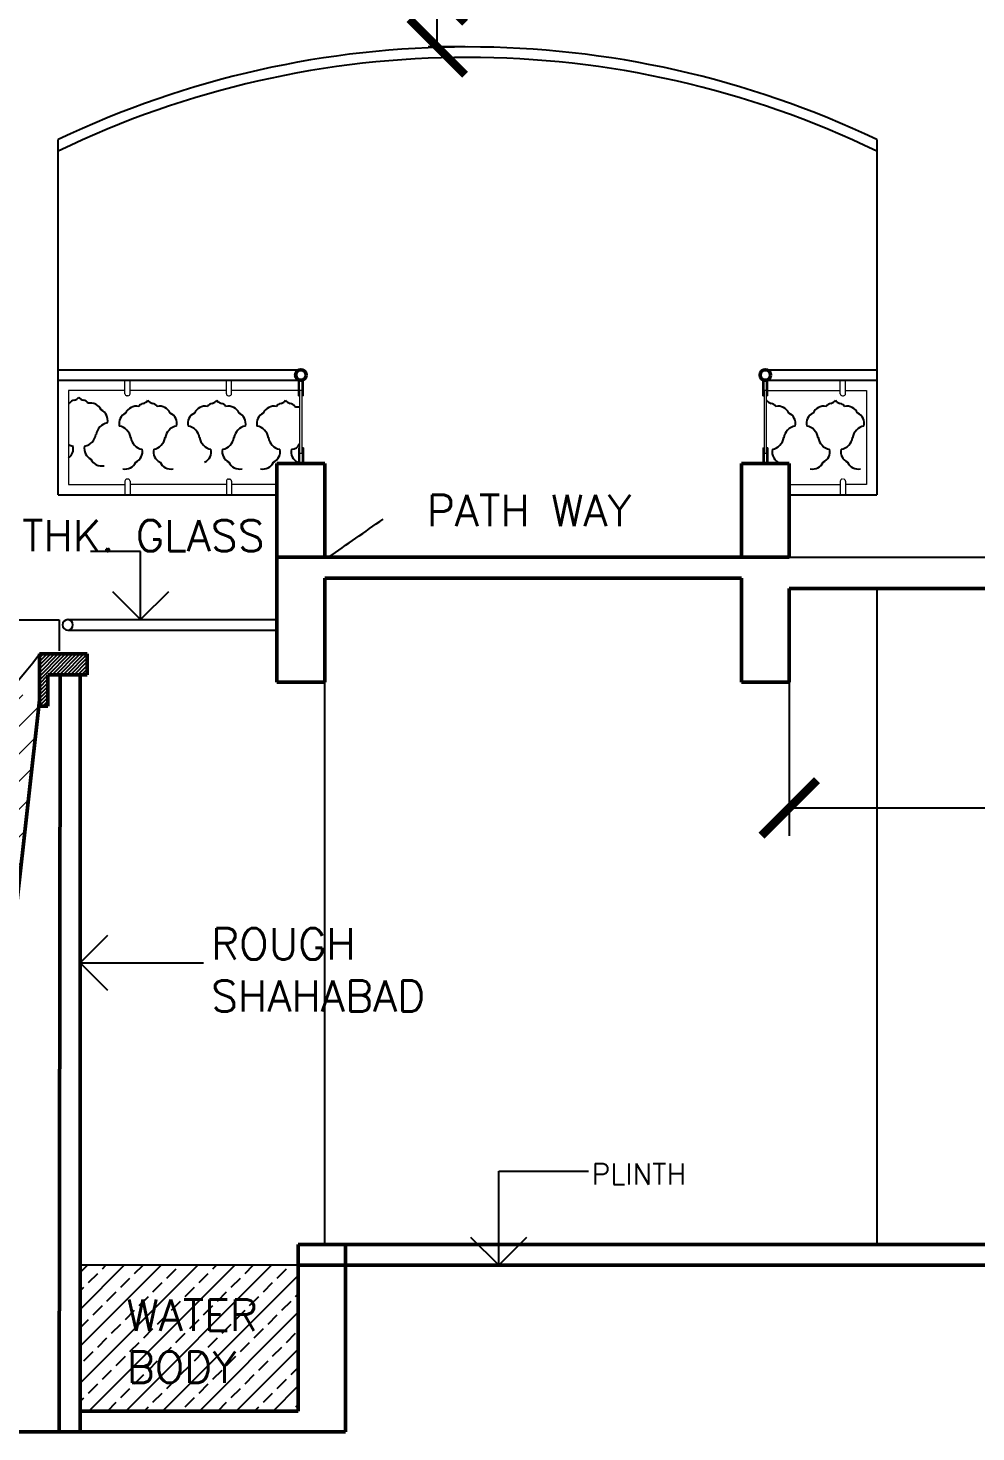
# Model space of a CAD drawing. Header units: millimetres. Extents: x 1521 to 3683, y 1649 to 3322.
# Drawn here: x 1722.021 to 1724.581, y 1661.723 to 1665.515 of the extents above; entities that cross this region are included whole.
import ezdxf
from ezdxf.enums import TextEntityAlignment as Align

# ---------------------------------------------------------------- set-up
doc = ezdxf.new("R2010")
doc.units = ezdxf.units.MM
doc.header["$LTSCALE"] = 0.1
doc.linetypes.add('BORDER2', pattern=[0.875, 0.25, -0.125, 0.25, -0.125, 0, -0.125])
doc.layers.get('DEFPOINTS').update_dxf_attribs({"lineweight": 25})
doc.layers.add('4', color=6, linetype='Continuous')
doc.layers.add('RELIEF', color=252, linetype='Continuous')
for name, color, linetype, lineweight in [('BRICKS', 70, 'Continuous', 25), ('Glass', 193, 'Continuous', 5), ('h', 8, 'Continuous', 5), ('WALL', 7, 'Continuous', 50), ('WIN', 8, 'Continuous', 25)]:
    doc.layers.add(name, color=color, linetype=linetype, lineweight=lineweight)
doc.styles.add('STYLE1', font='arialbd.ttf')
doc.styles.add('style3', font='simplex.shx')
doc.dimstyles.new('50', dxfattribs={"dimscale": 0.75, "dimtxt": 0.2, "dimasz": 0.2, "dimexe": 0.1, "dimexo": 0, "dimgap": 0.09, "dimtad": 2, "dimdec": 0, "dimlfac": 1000, "dimzin": 0, "dimdsep": 46, "dimtxsty": 'STYLE1', "dimblk": 'ARCHTICK', "dimcen": 0.09, "dimclrd": 4, "dimclre": 8, "dimclrt": 6, "dimadec": 0, "dimazin": 0, "dimtfac": 1, "dimtdec": 0, "dimtofl": 0, "dimtmove": 0, "dimatfit": 3, "dimldrblk": 'OPEN90', "dimfxl": 0.05, "dimtolj": 1, "dimtzin": 0, "dimarcsym": 0})

# ---------------------------------------------------------------- blocks, each defined once
blk = doc.blocks.new('_ArchTick')
at = {"color": 0, "linetype": 'ByBlock', "const_width": 0.15}
blk.add_lwpolyline([(-0.5, -0.5), (0.5, 0.5)], dxfattribs=at)
blk = doc.blocks.new('*D150')
at = {"layer": 'BRICKS', "color": 4, "lineweight": -2}
for p, q in [((1723.1261, 1665.6045), (1723.1261, 1666.1885)), ((1723.1261, 1665.4639), (1723.1261, 1665.6045))]:
    blk.add_line(p, q, dxfattribs=at)
at = {"layer": 'BRICKS', "color": 8, "linetype": 'BORDER2', "lineweight": -2}
for p, q in [((1723.2013, 1665.6045), (1723.0511, 1665.6045)), ((1723.2013, 1665.4639), (1723.0511, 1665.4639))]:
    blk.add_line(p, q, dxfattribs=at)
at = {"layer": 'DEFPOINTS', "color": 0}
for p in [(1723.1261, 1665.6045), (1723.2013, 1665.6045), (1723.2013, 1665.4639)]:
    blk.add_point(p, dxfattribs=at)
at = {"layer": 'BRICKS', "color": 4, "lineweight": -2, "xscale": 0.15, "yscale": 0.15, "zscale": 0.15}
for p, rotation in [((1723.1261, 1665.6045), 90), ((1723.1261, 1665.4639), 270)]:
    blk.add_blockref('_ArchTick', p, dxfattribs=dict(at, rotation=rotation))
at = {"layer": 'BRICKS', "color": 6, "insert": (1722.9833, 1665.9715), "char_height": 0.15, "attachment_point": 5, "rotation": 90, "style": 'STYLE1'}
blk.add_mtext('\\A1;141', dxfattribs=at)
blk = doc.blocks.new('_Open90')
at = {"color": 0, "linetype": 'ByBlock', "lineweight": -2}
for p, q in [((-0.5, 0.5), (0, 0)), ((0, 0), (-1, 0)), ((0, 0), (-0.5, -0.5))]:
    blk.add_line(p, q, dxfattribs=at)
blk = doc.blocks.new('*D157')
at = {"color": 8, "lineweight": -2}
for p, q in [((1724.0768, 1663.7482), (1724.0768, 1663.3335)), ((1733.8812, 1663.6357), (1733.8812, 1663.3335))]:
    blk.add_line(p, q, dxfattribs=at)
at = {"color": 4, "lineweight": -2}
blk.add_line((1724.0768, 1663.4085), (1733.8812, 1663.4085), dxfattribs=at)
at = {"layer": 'DEFPOINTS', "color": 0}
for p in [(1724.0768, 1663.7482), (1733.8812, 1663.6357), (1733.8812, 1663.4085)]:
    blk.add_point(p, dxfattribs=at)
at = {"color": 4, "lineweight": -2, "xscale": 0.15, "yscale": 0.15, "zscale": 0.15, "rotation": 180}
blk.add_blockref('_ArchTick', (1724.0768, 1663.4085), dxfattribs=at)
at = {"color": 4, "lineweight": -2, "xscale": 0.15, "yscale": 0.15, "zscale": 0.15}
blk.add_blockref('_ArchTick', (1733.8812, 1663.4085), dxfattribs=at)
at = {"color": 6, "insert": (1728.979, 1663.2644), "char_height": 0.15, "attachment_point": 5, "style": 'STYLE1'}
blk.add_mtext('\\A1;9804', dxfattribs=at)

msp = doc.modelspace()

# ---------------------------------------------------------------- hatches: boundary and pattern name
at = {"layer": 'BRICKS'}
h = msp.add_hatch(dxfattribs=at)
h.set_pattern_fill('ANSI31', color=251, scale=0.05625, style=0)
h.set_pattern_definition([(45, (1577.4912666, 1622.786747), (-0.00497184456, 0.00497184456), [])])
h.paths.add_polyline_path([(1722.1811, 1663.8244), (1722.0519, 1663.8244), (1722.0519, 1663.6838), (1722.0746, 1663.6838), (1722.0746, 1663.768), (1722.1082, 1663.768), (1722.1082, 1663.7682), (1722.1811, 1663.7682)])
h = msp.add_hatch(dxfattribs=at)
h.set_pattern_fill('ANSI33', color=4, scale=0.28125, style=0)
h.set_pattern_definition([(45, (1577.49127, 1622.78675), (-0.049718446, 0.049718446), []), (45, (1577.540985, 1622.78675), (-0.049718446, 0.049718446), [0.03515625, -0.017578125])])
h.paths.add_polyline_path([(1722.7505, 1661.7795), (1722.7505, 1662.1732), (1722.1618, 1662.1732), (1722.1618, 1661.7795)])
h.paths.add_polyline_path([(1722.2662, 1662.102), (1722.6981, 1662.102), (1722.6981, 1661.8348), (1722.2662, 1661.8348)], flags=24)
at = {"layer": 'h'}
h = msp.add_hatch(dxfattribs=at)
h.set_pattern_fill('ANSI31', color=256, scale=0.421875, style=0)
h.set_pattern_definition([(45, (1577.491267, 1622.786747), (-0.037288834, 0.037288834), [])])
edge = h.paths.add_edge_path()
edge.add_spline(control_points=[(1722.0557, 1663.7482), (1721.9735, 1663.6909), (1721.5436, 1663.3815), (1721.1413, 1662.9113), (1720.4883, 1662.3411), (1719.8685, 1662.121), (1719.2365, 1661.9626), (1718.6305, 1661.9216), (1718.2944, 1661.8973), (1718.0859, 1661.892)], knot_values=[0.909473, 0.909473, 0.909473, 0.909473, 1.374917, 3.120967, 4.20801, 5.522015, 6.963921, 7.647405, 8.760034, 8.760034, 8.760034, 8.760034], degree=3, periodic=0)
edge.add_line((1718.0859, 1661.892), (1721.8498, 1661.892))
edge.add_line((1721.8498, 1661.892), (1722.0557, 1663.7482))

# ---------------------------------------------------------------- linework, layer by layer
at = {"layer": 'BRICKS', "color": 4}
for p, q in [((1724.0768, 1664.0857), (1729.7018, 1664.0857)), ((1722.1282, 1663.9171), (1722.6931, 1663.9171)), ((1722.1282, 1663.8889), (1722.6931, 1663.8889)), ((1722.7505, 1662.1732), (1722.1618, 1662.1732))]:
    msp.add_line(p, q, dxfattribs=at)
for start, end in [(90, 270), (270, 90)]:
    msp.add_arc((1722.1282, 1663.903), 0.0141, start, end, dxfattribs=at)
at = {"layer": 'Glass'}
for p, q in [((1722.2825, 1664.5273), (1722.2825, 1664.5639)), ((1722.2965, 1664.5273), (1722.2965, 1664.5639)), ((1722.5567, 1664.5273), (1722.5567, 1664.5639)), ((1722.5707, 1664.5273), (1722.5707, 1664.5639)), ((1722.751, 1664.5217), (1722.751, 1664.5656)), ((1722.7544, 1664.5217), (1722.7544, 1664.5643)), ((1722.7612, 1664.5217), (1722.7612, 1664.5643)), ((1722.7645, 1664.5217), (1722.7645, 1664.5656)), ((1724.0054, 1664.5217), (1724.0054, 1664.5656)), ((1724.0088, 1664.5217), (1724.0088, 1664.5643)), ((1724.0155, 1664.5217), (1724.0155, 1664.5643)), ((1724.0189, 1664.5217), (1724.0189, 1664.5656)), ((1724.2147, 1664.5273), (1724.2147, 1664.5639)), ((1724.2287, 1664.5273), (1724.2287, 1664.5639)), ((1722.2909, 1664.5217), (1722.2881, 1664.5217)), ((1722.5623, 1664.5217), (1722.5651, 1664.5217)), ((1722.751, 1664.5217), (1722.7544, 1664.5217)), ((1722.7645, 1664.5217), (1722.7612, 1664.5217)), ((1724.0054, 1664.5217), (1724.0088, 1664.5217)), ((1724.0189, 1664.5217), (1724.0155, 1664.5217)), ((1724.0189, 1664.5357), (1724.0839, 1664.5357)), ((1724.2203, 1664.5217), (1724.2231, 1664.5217)), ((1722.751, 1664.3811), (1722.7544, 1664.3811)), ((1722.751, 1664.3811), (1722.751, 1664.3389)), ((1722.7544, 1664.3811), (1722.7544, 1664.3389)), ((1722.7612, 1664.3811), (1722.7612, 1664.3389)), ((1722.7645, 1664.3811), (1722.7612, 1664.3811)), ((1722.7645, 1664.3811), (1722.7645, 1664.3389)), ((1724.0054, 1664.3811), (1724.0088, 1664.3811)), ((1724.0054, 1664.3811), (1724.0054, 1664.3389)), ((1724.0088, 1664.3811), (1724.0088, 1664.3389)), ((1724.0155, 1664.3811), (1724.0155, 1664.3389)), ((1724.0189, 1664.3811), (1724.0155, 1664.3811)), ((1724.0189, 1664.3811), (1724.0189, 1664.3389)), ((1722.2825, 1664.2911), (1722.2825, 1664.2545)), ((1722.2909, 1664.2967), (1722.2881, 1664.2967)), ((1722.2965, 1664.2911), (1722.2965, 1664.2545)), ((1722.5567, 1664.2911), (1722.5567, 1664.2545)), ((1722.5623, 1664.2967), (1722.5651, 1664.2967)), ((1722.5707, 1664.2911), (1722.5707, 1664.2545)), ((1724.2147, 1664.2911), (1724.2147, 1664.2545)), ((1724.2287, 1664.2911), (1724.2287, 1664.2545))]:
    msp.add_line(p, q, dxfattribs=at)
for points in [[(1722.2825, 1664.5357), (1722.1306, 1664.5357), (1722.1306, 1664.2826), (1722.2825, 1664.2826)], [(1722.5567, 1664.5357), (1722.2965, 1664.5357)], [(1722.751, 1664.5357), (1722.5707, 1664.5357)], [(1724.0189, 1664.5357), (1724.2147, 1664.5357)], [(1724.2287, 1664.5357), (1724.285, 1664.5357), (1724.285, 1664.2826), (1724.2287, 1664.2826)], [(1722.5567, 1664.2826), (1722.2965, 1664.2826)], [(1722.6931, 1664.2826), (1722.5707, 1664.2826)], [(1724.0768, 1664.2826), (1724.2147, 1664.2826)]]:
    msp.add_lwpolyline(points, dxfattribs=at)
for points in [[(1722.7544, 1664.367), (1722.7612, 1664.367), (1722.7612, 1664.5357), (1722.7544, 1664.5357)], [(1724.0088, 1664.367), (1724.0155, 1664.367), (1724.0155, 1664.5357), (1724.0088, 1664.5357)]]:
    msp.add_lwpolyline(points, close=True, dxfattribs=at)
for centre, start, end in [((1722.2881, 1664.5273), 180, 270), ((1722.2909, 1664.5273), 270, 0), ((1722.5623, 1664.5273), 180, 270), ((1722.5651, 1664.5273), 270, 0), ((1724.2203, 1664.5273), 180, 270), ((1724.2231, 1664.5273), 270, 0), ((1722.2881, 1664.2911), 90, 180), ((1722.2909, 1664.2911), 360, 90), ((1722.5623, 1664.2911), 90, 180), ((1722.5651, 1664.2911), 360, 90), ((1724.2203, 1664.2911), 90, 180), ((1724.2231, 1664.2911), 360, 90)]:
    msp.add_arc(centre, 0.00562, start, end, dxfattribs=at)
at = {"layer": 'RELIEF'}
for centre, radius, start, end in [((1722.1433, 1664.5267), 0.017, 278.1049, 330.4121), ((1722.1729, 1664.5267), 0.017, 209.5879, 261.8951), ((1722.1324, 1664.5042), 0.00292, 232.9426, 288.0471), ((1722.1481, 1664.493), 0.017, 98.1049, 150.4121), ((1722.1681, 1664.493), 0.017, 29.5879, 81.8951), ((1722.1894, 1664.4704), 0.0317, 24.4868, 101.9486), ((1722.2056, 1664.4557), 0.0306, 346.5484, 65.4613), ((1722.3134, 1664.4619), 0.0317, 78.0514, 155.5132), ((1722.3348, 1664.4845), 0.017, 98.1049, 150.4121), ((1722.33, 1664.5182), 0.017, 278.1049, 330.4121), ((1722.3596, 1664.5182), 0.017, 209.5879, 261.8951), ((1722.3548, 1664.4845), 0.017, 29.5879, 81.8951), ((1722.3761, 1664.4619), 0.0317, 24.4868, 101.9486), ((1722.4993, 1664.4619), 0.0317, 78.0514, 155.5132), ((1722.5207, 1664.4845), 0.017, 98.1049, 150.4121), ((1722.5159, 1664.5182), 0.017, 278.1049, 330.4121), ((1722.5455, 1664.5182), 0.017, 209.5879, 261.8951), ((1722.5407, 1664.4845), 0.017, 29.5879, 81.8951), ((1722.5621, 1664.4619), 0.0317, 24.4868, 101.9486), ((1722.6852, 1664.4619), 0.0317, 78.0514, 155.5132), ((1722.7066, 1664.4845), 0.017, 98.1049, 150.4121), ((1722.7018, 1664.5182), 0.017, 278.1049, 330.4121), ((1722.7314, 1664.5182), 0.017, 209.5879, 261.8951), ((1722.7266, 1664.4845), 0.017, 29.5879, 81.8951), ((1722.7479, 1664.5148), 0.0229, 253.6045, 286.6153), ((1724.0303, 1664.5182), 0.017, 209.5879, 261.8951), ((1724.0255, 1664.4845), 0.017, 29.5879, 81.8951), ((1724.0468, 1664.4619), 0.0317, 24.4868, 101.9486), ((1724.17, 1664.4619), 0.0317, 78.0514, 155.5132), ((1724.1914, 1664.4845), 0.017, 98.1049, 150.4121), ((1724.1866, 1664.5182), 0.017, 278.1049, 330.4121), ((1724.2162, 1664.5182), 0.017, 209.5879, 261.8951), ((1724.2114, 1664.4845), 0.017, 29.5879, 81.8951), ((1724.2327, 1664.4619), 0.0317, 24.4868, 101.9486), ((1722.2422, 1664.411), 0.0381, 100.3381, 170.7328), ((1722.2973, 1664.4472), 0.0306, 114.5387, 193.4516), ((1722.2607, 1664.4025), 0.0381, 9.2672, 79.6619), ((1722.4289, 1664.4025), 0.0381, 100.3381, 170.7328), ((1722.3923, 1664.4472), 0.0306, 346.5484, 65.4613), ((1722.4832, 1664.4472), 0.0306, 114.5387, 193.4516), ((1722.4466, 1664.4025), 0.0381, 9.2672, 79.6619), ((1722.6148, 1664.4025), 0.0381, 100.3381, 170.7328), ((1722.5782, 1664.4472), 0.0306, 346.5484, 65.4613), ((1722.6691, 1664.4472), 0.0306, 114.5387, 193.4516), ((1722.6325, 1664.4025), 0.0381, 9.2672, 79.6619), ((1724.0996, 1664.4025), 0.0381, 100.3381, 170.7328), ((1724.063, 1664.4472), 0.0306, 346.5484, 65.4613), ((1724.1538, 1664.4472), 0.0306, 114.5387, 193.4516), ((1724.1172, 1664.4025), 0.0381, 9.2672, 79.6619), ((1724.2855, 1664.4025), 0.0381, 100.3381, 170.7328), ((1724.2489, 1664.4472), 0.0306, 346.5484, 65.4613), ((1722.1669, 1664.4233), 0.0381, 280.3381, 350.7328), ((1722.3359, 1664.4148), 0.0381, 189.2672, 259.6619), ((1722.3536, 1664.4148), 0.0381, 280.3381, 350.7328), ((1722.5218, 1664.4148), 0.0381, 189.2672, 259.6619), ((1722.5395, 1664.4148), 0.0381, 280.3381, 350.7328), ((1722.7077, 1664.4148), 0.0381, 189.2672, 259.6619), ((1724.0243, 1664.4148), 0.0381, 280.3381, 350.7328), ((1724.1925, 1664.4148), 0.0381, 189.2672, 259.6619), ((1724.2102, 1664.4148), 0.0381, 280.3381, 350.7328), ((1722.1447, 1664.4106), 0.0249, 235.6589, 264.7574), ((1722.1126, 1664.3787), 0.0306, 305.9645, 13.4516), ((1722.2035, 1664.3787), 0.0306, 166.5484, 245.4613), ((1722.2993, 1664.3702), 0.0306, 294.5387, 13.4516), ((1722.3902, 1664.3702), 0.0306, 166.5484, 245.4613), ((1722.4852, 1664.3702), 0.0306, 294.5387, 13.4516), ((1722.5761, 1664.3702), 0.0306, 166.5484, 245.4613), ((1722.6712, 1664.3702), 0.0306, 294.5387, 13.4516), ((1722.762, 1664.3702), 0.0306, 166.5484, 245.4613), ((1722.7334, 1664.3999), 0.0226, 267.2693, 338.6434), ((1724.0642, 1664.3706), 0.0337, 168.4371, 250.0595), ((1724.1559, 1664.3702), 0.0306, 294.5387, 13.4516), ((1724.2468, 1664.3702), 0.0306, 166.5484, 245.4613), ((1722.2196, 1664.364), 0.0317, 204.4868, 281.9486), ((1722.2832, 1664.3555), 0.0317, 258.0514, 335.5132), ((1722.4064, 1664.3555), 0.0317, 204.4868, 281.9486), ((1722.5923, 1664.3555), 0.0317, 204.4868, 281.9486), ((1722.655, 1664.3555), 0.0317, 258.0514, 335.5132), ((1724.1398, 1664.3555), 0.0317, 258.0514, 335.5132), ((1724.2629, 1664.3555), 0.0317, 204.4868, 281.9486)]:
    msp.add_arc(centre, radius, start, end, dxfattribs=at)
at = {"layer": 'WALL'}
for p, q in [((1722.6931, 1663.7482), (1722.6931, 1664.3389)), ((1722.8225, 1664.3389), (1722.6931, 1664.3389)), ((1722.6931, 1664.3389), (1722.8225, 1664.3389)), ((1722.8225, 1664.0857), (1722.8225, 1664.3389)), ((1723.9475, 1664.0857), (1723.9475, 1664.3389)), ((1723.9475, 1664.3389), (1724.0768, 1664.3389)), ((1723.9475, 1664.0857), (1723.9475, 1664.3389)), ((1724.0768, 1664.3389), (1723.9475, 1664.3389)), ((1724.0768, 1664.3389), (1724.0768, 1664.0857)), ((1723.9475, 1664.0857), (1722.6931, 1664.0857)), ((1724.0768, 1664.0857), (1723.9475, 1664.0857)), ((1722.8225, 1663.7482), (1722.8225, 1664.0296)), ((1723.9475, 1664.0296), (1722.8225, 1664.0296)), ((1722.8225, 1664.0295), (1722.8225, 1663.7482)), ((1723.9475, 1664.0295), (1722.8225, 1664.0295)), ((1723.9475, 1663.7482), (1723.9475, 1664.0296)), ((1723.9475, 1664.0295), (1723.9475, 1663.7482)), ((1724.0768, 1663.7482), (1724.0768, 1664.0014)), ((1729.7018, 1664.0014), (1724.0768, 1664.0014)), ((1724.0768, 1663.7482), (1724.0768, 1664.0014)), ((1722.0519, 1663.7141), (1722.0519, 1663.8244)), ((1722.0519, 1663.8244), (1722.1618, 1663.8244)), ((1722.0519, 1663.8244), (1722.1811, 1663.8244)), ((1722.0519, 1663.8244), (1722.0519, 1663.6838)), ((1722.1811, 1663.8244), (1722.1811, 1663.7682)), ((1722.0746, 1663.6838), (1722.0746, 1663.768)), ((1722.0746, 1663.768), (1722.1082, 1663.768)), ((1722.1082, 1663.7682), (1722.1811, 1663.7682)), ((1722.1082, 1663.7682), (1722.1082, 1663.6838)), ((1722.1618, 1663.4961), (1722.1618, 1663.7682)), ((1722.6931, 1663.7482), (1722.8225, 1663.7482)), ((1723.9475, 1663.7482), (1724.0768, 1663.7482)), ((1724.0768, 1663.7482), (1723.9475, 1663.7482)), ((1721.8498, 1661.892), (1722.0519, 1663.6998)), ((1722.0519, 1663.6838), (1722.0746, 1663.6838)), ((1722.1082, 1663.6838), (1722.1048, 1661.7232)), ((1722.1618, 1663.7141), (1722.1618, 1661.7232)), ((1722.7505, 1662.2295), (1734.0106, 1662.2295)), ((1722.7505, 1662.2295), (1722.7505, 1661.7795)), ((1722.8788, 1662.2295), (1722.8788, 1661.7232)), ((1722.7505, 1662.1732), (1734.0106, 1662.1732)), ((1722.1048, 1661.892), (1722.1048, 1661.7232)), ((1722.1618, 1661.7795), (1722.1618, 1661.892)), ((1722.1618, 1661.7795), (1722.7505, 1661.7795)), ((1714.6472, 1661.7232), (1722.8225, 1661.7232)), ((1722.1048, 1661.7232), (1722.8788, 1661.7232))]:
    msp.add_line(p, q, dxfattribs=at)
for centre in [(1722.7578, 1664.5779), (1724.0122, 1664.5779)]:
    msp.add_circle(centre, 0.0141, dxfattribs=at)
at = {"layer": 'WIN'}
for p, q in [((1722.1025, 1664.2545), (1722.1025, 1665.2138)), ((1724.3131, 1665.2138), (1724.3131, 1664.2545)), ((1722.1025, 1664.592), (1722.7578, 1664.592)), ((1724.0122, 1664.592), (1724.3131, 1664.592)), ((1722.1025, 1664.5639), (1722.7578, 1664.5639)), ((1722.1025, 1664.5639), (1722.7645, 1664.5639)), ((1724.0054, 1664.5639), (1724.3131, 1664.5639)), ((1724.0122, 1664.5639), (1724.3131, 1664.5639)), ((1722.1025, 1664.2545), (1722.6931, 1664.2545)), ((1724.0768, 1664.2545), (1724.3131, 1664.2545)), ((1724.3131, 1664.0014), (1724.3131, 1662.2295)), ((1717.1637, 1663.917), (1722.1048, 1663.917)), ((1722.1048, 1663.917), (1722.1048, 1663.8326)), ((1722.8225, 1662.2295), (1722.8225, 1663.7482))]:
    msp.add_line(p, q, dxfattribs=at)
for radius, start, end in [(2.568, 64.5054, 115.4946), (2.5398, 64.2025, 115.7975)]:
    msp.add_arc((1723.2078, 1662.8959), radius, start, end, dxfattribs=at)
msp.add_open_spline([(1722.8327, 1664.0857), (1722.8818, 1664.1201), (1722.9309, 1664.1544), (1722.98, 1664.1887)], degree=3, dxfattribs=at)
msp.add_open_spline([(1717.5743, 1661.892), (1717.7449, 1661.8898), (1718.1242, 1661.885), (1718.6305, 1661.9216), (1719.2365, 1661.9626), (1719.8685, 1662.121), (1720.4883, 1662.3411), (1721.1413, 1662.9113), (1721.5436, 1663.3815), (1721.9555, 1663.695), (1722.0519, 1663.8244)], degree=3, knots=[0, 0, 0, 0, 0.909473, 2.022102, 2.705586, 4.147492, 5.461497, 6.54854, 8.29459, 8.760034, 8.760034, 8.760034, 8.760034], dxfattribs=at)

# ---------------------------------------------------------------- texts
at = {"layer": '4', "style": 'style3'}
msp.add_text('PATH WAY', height=0.08438, dxfattribs=at).set_placement((1723.3744, 1664.1695), align=Align.CENTER)
at = {"layer": 'BRICKS', "attachment_point": 1, "style": 'style3'}
for s, insert, char_height, width in [('{\\C6;6MM THK. GLASS}', (1721.7012, 1664.1862), 0.084375, 0.962082), ('{\\C6;ROUGH SHAHABAD}', (1722.5154, 1663.0834), 0.084375, 0.445934), ('{\\C6;PLINTH}', (1723.5426, 1662.4482), 0.05625, 0.445934), ('{\\C6;WATER BODY}', (1722.2873, 1662.0809), 0.084375, 0.445934)]:
    msp.add_mtext(s, dxfattribs=dict(at, insert=insert, char_height=char_height, width=width))

# ---------------------------------------------------------------- dimensions: what is measured, and where the dimension line sits
dim = msp.add_linear_dim(base=(1733.8812, 1663.4085), p1=(1724.0768, 1663.7482), p2=(1733.8812, 1663.6357), dimstyle='50')
dim.commit()
dim.dimension.update_dxf_attribs({"geometry": '*D157', "text_midpoint": (1728.979, 1663.2644)})
at = {"layer": 'BRICKS'}
dim = msp.add_linear_dim(base=(1723.1261, 1665.6045), p1=(1723.2013, 1665.4639), p2=(1723.2013, 1665.6045), angle=90, dimstyle='50', override={"dimfxl": 0.1}, dxfattribs=at)
dim.commit()
dim.dimension.update_dxf_attribs({"geometry": '*D150', "text_midpoint": (1722.9833, 1665.9715)})

# ---------------------------------------------------------------- leaders
for points in [[(1722.3251, 1663.9171), (1722.3251, 1664.1015), (1722.1896, 1664.1015)], [(1722.1618, 1662.9902), (1722.4952, 1662.9902)], [(1723.2921, 1662.1732), (1723.2921, 1662.4276), (1723.5343, 1662.4276)]]:
    msp.add_leader(points, dimstyle='50', override={"dimgap": 0.09, "dimtad": 0, "dimfxl": 0.1}, dxfattribs=at)

doc.saveas('drawing.dxf')
